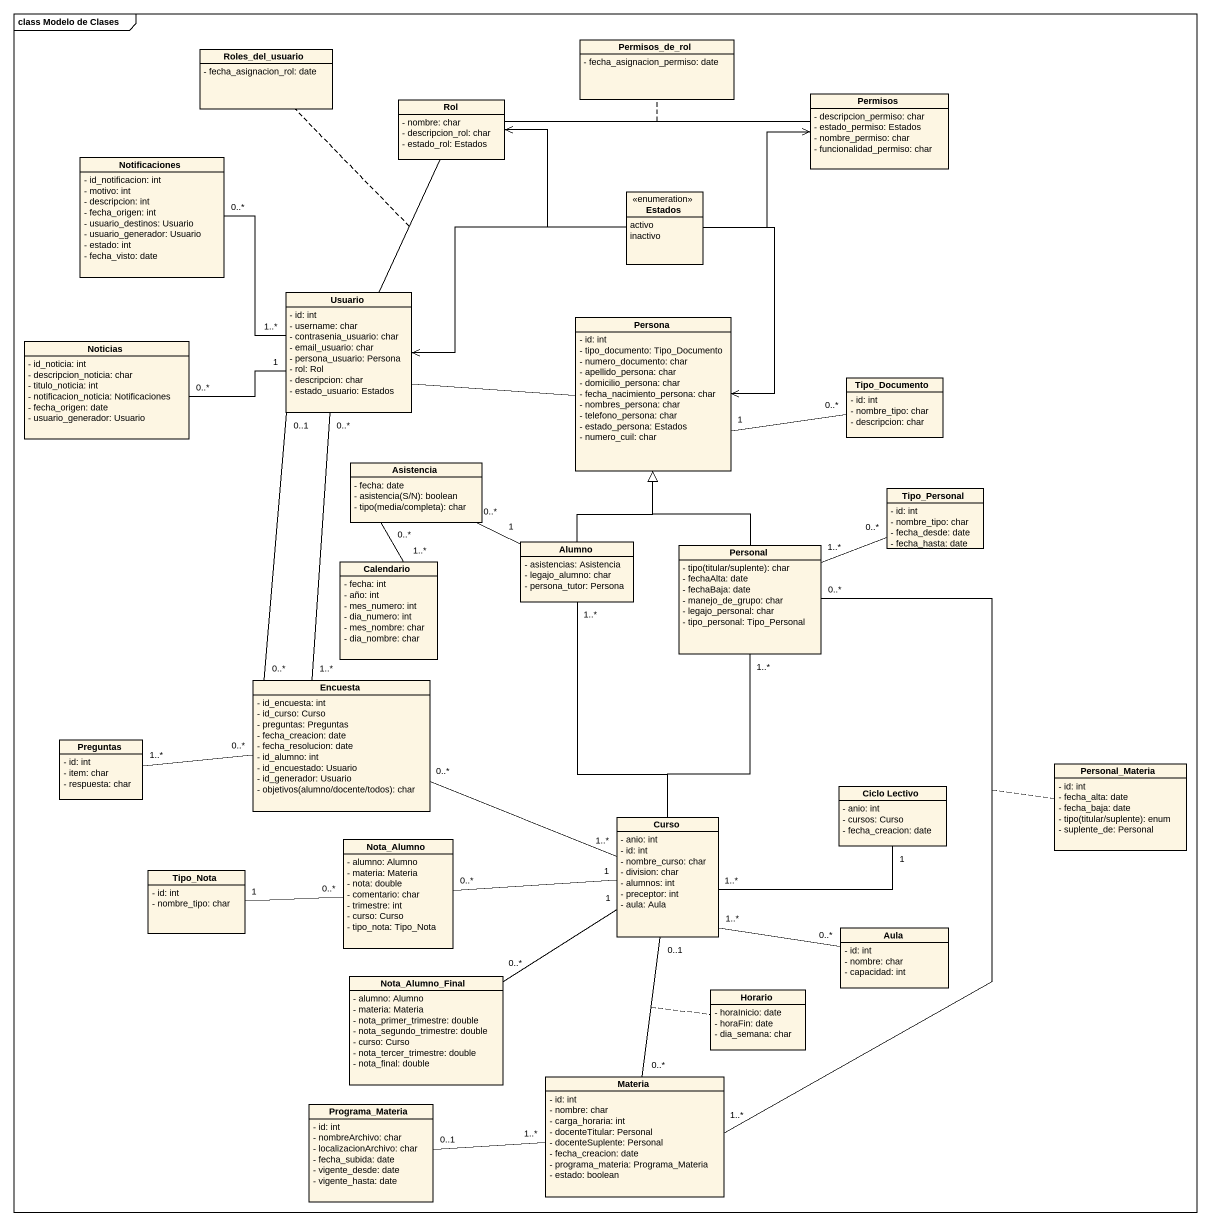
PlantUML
@startuml
mainframe class Modelo de Clases
hide circle
hide empty members
skinparam classAttributeIconSize 0
class Roles_del_usuario {
  - fecha_asignacion_rol: date
}
class Permisos_de_rol {
  - fecha_asignacion_permiso: date
}
class Rol {
  - nombre: char
  - descripcion_rol: char
  - estado_rol: Estados
}
class Permisos {
  - descripcion_permiso: char
  - estado_permiso: Estados
  - nombre_permiso: char
  - funcionalidad_permiso: char
}
class Notificaciones {
  - id_notificacion: int
  - motivo: int
  - descripcion: int
  - fecha_origen: int
  - usuario_destinos: Usuario
  - usuario_generador: Usuario
  - estado: int
  - fecha_visto: date
}
enum Estados {
  activo
  inactivo
}
class Usuario {
  - id: int
  - username: char
  - contrasenia_usuario: char
  - email_usuario: char
  - persona_usuario: Persona
  - rol: Rol
  - descripcion: char
  - estado_usuario: Estados
}
class Persona {
  - id: int
  - tipo_documento: Tipo_Documento
  - numero_documento: char
  - apellido_persona: char
  - domicilio_persona: char
  - fecha_nacimiento_persona: char
  - nombres_persona: char
  - telefono_persona: char
  - estado_persona: Estados
  - numero_cuil: char
}
class Noticias {
  - id_noticia: int
  - descripcion_noticia: char
  - titulo_noticia: int
  - notificacion_noticia: Notificaciones
  - fecha_origen: date
  - usuario_generador: Usuario
}
class Tipo_Documento {
  - id: int
  - nombre_tipo: char
  - descripcion: char
}
class Asistencia {
  - fecha: date
  {field} - asistencia(S/N): boolean
  {field} - tipo(media/completa): char
}
class Tipo_Personal {
  - id: int
  - nombre_tipo: char
  - fecha_desde: date
  - fecha_hasta: date
}
class Alumno {
  - asistencias: Asistencia
  - legajo_alumno: char
  - persona_tutor: Persona
}
class Personal {
  {field} - tipo(titular/suplente): char
  - fechaAlta: date
  - fechaBaja: date
  - manejo_de_grupo: char
  - legajo_personal: char
  - tipo_personal: Tipo_Personal
}
class Calendario {
  - fecha: int
  - año: int
  - mes_numero: int
  - dia_numero: int
  - mes_nombre: char
  - dia_nombre: char
}
class Encuesta {
  - id_encuesta: int
  - id_curso: Curso
  - preguntas: Preguntas
  - fecha_creacion: date
  - fecha_resolucion: date
  - id_alumno: int
  - id_encuestado: Usuario
  - id_generador: Usuario
  {field} - objetivos(alumno/docente/todos): char
}
class Preguntas {
  - id: int
  - item: char
  - respuesta: char
}
class Personal_Materia {
  - id: int
  - fecha_alta: date
  - fecha_baja: date
  {field} - tipo(titular/suplente): enum
  - suplente_de: Personal
}
class Curso {
  - anio: int
  - id: int
  - nombre_curso: char
  - division: char
  - alumnos: int
  - preceptor: int
  - aula: Aula
}
class "Ciclo Lectivo" as Ciclo_Lectivo {
  - anio: int
  - cursos: Curso
  - fecha_creacion: date
}
class Nota_Alumno {
  - alumno: Alumno
  - materia: Materia
  - nota: double
  - comentario: char
  - trimestre: int
  - curso: Curso
  - tipo_nota: Tipo_Nota
}
class Tipo_Nota {
  - id: int
  - nombre_tipo: char
}
class Aula {
  - id: int
  - nombre: char
  - capacidad: int
}
class Nota_Alumno_Final {
  - alumno: Alumno
  - materia: Materia
  - nota_primer_trimestre: double
  - nota_segundo_trimestre: double
  - curso: Curso
  - nota_tercer_trimestre: double
  - nota_final: double
}
class Horario {
  - horaInicio: date
  - horaFin: date
  - dia_semana: char
}
class Materia {
  - id: int
  - nombre: char
  - carga_horaria: int
  - docenteTitular: Personal
  - docenteSuplente: Personal
  - fecha_creacion: date
  - programa_materia: Programa_Materia
  - estado: boolean
}
class Programa_Materia {
  - id: int
  - nombreArchivo: char
  - localizacionArchivo: char
  - fecha_subida: date
  - vigente_desde: date
  - vigente_hasta: date
}
Rol -right- Permisos
(Rol, Permisos) .. Permisos_de_rol
Rol -- Usuario
(Rol, Usuario) .. Roles_del_usuario
Notificaciones "0..*" -- "1..*" Usuario
Estados -left-> Rol
Estados -right-> Permisos
Estados -left-> Usuario
Estados --> Persona
Usuario -right- Persona
Usuario "0..1" -- "0..*" Encuesta
Usuario "0..*" -- "1..*" Encuesta
Noticias "0..*" -right- "1" Usuario
Tipo_Documento "0..*" -left- "1" Persona
Asistencia "0..*" -right- "1" Alumno
Tipo_Personal "0..*" -left- "1..*" Personal
Alumno -up-|> Persona
Alumno "1..*" -- Curso
Personal -up-|> Persona
Personal "1..*" -- Curso
Calendario "1..*" -up- "0..*" Asistencia
Preguntas "1..*" -right- "0..*" Encuesta
Curso "1..*" -left- "0..*" Encuesta
Curso "1..*" -right- "1" Ciclo_Lectivo
Curso "1" -left- "0..*" Nota_Alumno
Curso "1" -- "0..*" Nota_Alumno_Final
Nota_Alumno "0..*" -left- "1" Tipo_Nota
Aula "0..*" -left- "1..*" Curso
Materia "1..*" -up- "0..*" Personal
(Materia, Personal) .. Personal_Materia
Materia "0..*" -up- "0..1" Curso
(Materia, Curso) .. Horario
Programa_Materia "0..1" -right- "1..*" Materia
@enduml
